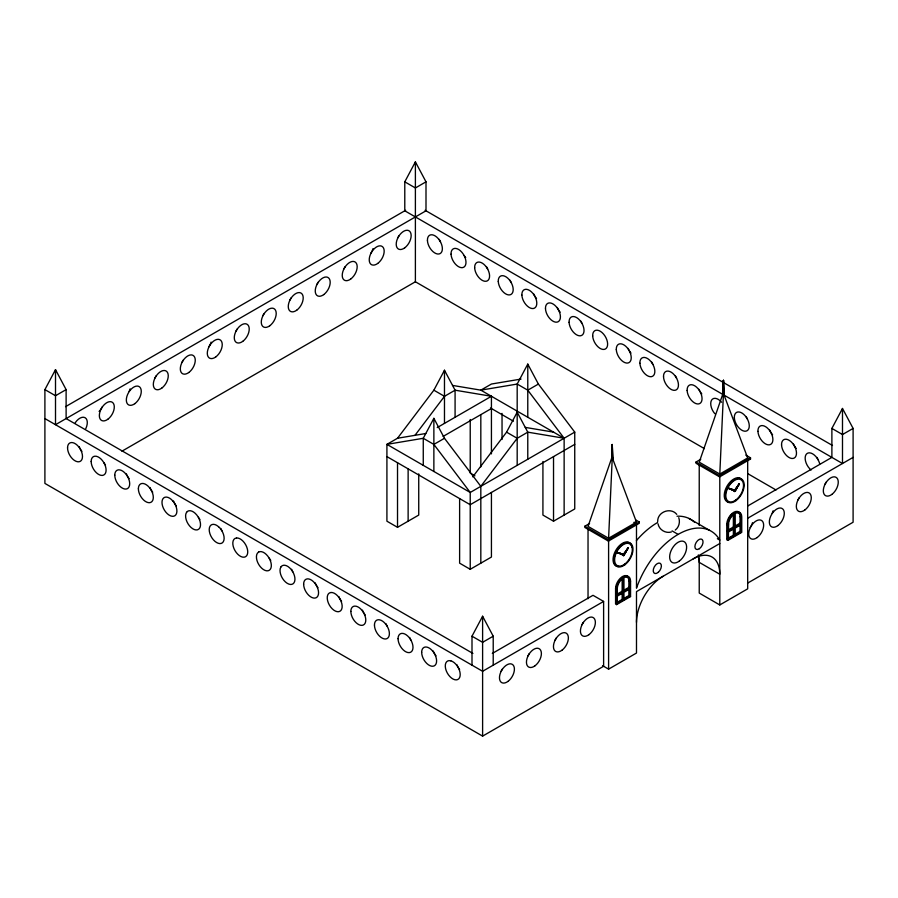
<?xml version="1.0" encoding="UTF-8"?>
<svg xmlns="http://www.w3.org/2000/svg" width="898" height="898" viewBox="0 0 898 898"><rect width="100%" height="100%" fill="white"/><g stroke="black" fill="none" stroke-linecap="round" stroke-linejoin="round"><path stroke-width="1.35" d="M612.818 459.136L612.256 444.521L611.695 459.226L612.256 444.521L612.818 459.136L636.491 522.153L608.597 538.25L588.033 526.374L612.256 456.409L612.818 459.136L612.178 459.507L608.597 538.25M724.013 394.94L723.451 380.325L722.89 395.03L723.451 380.325L724.013 394.94L747.686 457.946L719.792 474.054L699.228 462.178L723.451 392.202L724.013 394.94L723.373 395.311L719.792 474.054M612.178 459.507L612.256 456.409L611.695 459.226M723.373 395.311L723.451 392.202L722.89 395.03M616.443 586.192L616.219 588.257L617.263 588.852L617.263 595.251L616.219 594.656L622.168 591.221L623.201 591.827L623.201 578.144L622.168 577.537L622.168 591.221M617.263 588.852L617.487 586.787A8.924 5.152 -60 0 1 621.944 579.064L623.201 578.144M623.111 554.223L624.177 554.111L623.291 555.649L622.853 554.672L623.493 554.403L623.639 555.851L624.189 554.01L623.133 555.121L617.353 552.506L623.481 554.291L628.129 547.937L624.2 554.268M728.458 531.055L728.682 522.591A8.924 5.152 -60 0 1 733.138 514.857L734.396 513.948L734.396 527.62L728.458 531.055L727.414 530.449L733.363 527.025L734.396 527.62M733.98 490.723L734.856 491.228L735.035 489.601L733.98 490.723L735.383 489.803L735.529 491.038L734.508 491.621L734.328 489.994M657.684 521.547C657.314 511.86 670.716 506.899 676.766 514.363M492.317 653.441L593.006 595.307L603.613 601.424L603.613 666.271L482.608 736.124L44.9 483.416L44.9 389.609L55.508 369.65L66.115 389.609L66.115 418.58L472.898 653.43M747.551 583.161L853.1 522.232L853.1 428.425L842.492 408.455L842.492 463.514L404.785 210.806L404.785 181.834L415.392 161.876L426 181.834L426 210.806L55.508 424.698L55.508 369.65M418.737 473.852L418.737 515.07L397.522 527.317L386.915 521.199L386.915 444.364L397.522 438.246L433.869 390.192L444.476 370.234L455.084 390.192L455.084 417.256M480.823 563.169L480.823 486.334L444.476 438.291L433.869 418.322L423.261 438.291L423.261 465.355M542.92 461.482L542.92 515.07L553.527 521.199L574.742 508.953L574.742 432.118L538.385 384.063L527.777 364.105L517.181 384.063L517.181 411.138M472.752 476.86L506.573 432.163L517.181 412.204L527.777 432.163L527.777 459.226M472 665.171L472 636.199L482.608 616.23L493.215 636.199L493.215 665.171M747.731 505.978L831.885 457.385L831.885 428.425L842.492 408.455M735.395 490.072L739.323 483.741L734.261 490.779L728.559 488.31L734.676 490.095M623.493 554.403L617.353 552.506L623.066 554.975L628.129 547.937L624.548 554.47M734.34 490.858L728.559 488.31L734.676 490.533L739.323 483.741L735.743 490.274M414.898 435.429L444.476 396.321L455.084 390.192L491.431 396.276L491.431 453.872M480.823 486.334L517.181 438.291L527.777 432.163L564.135 438.246L564.135 515.07M675.262 530.067C679.045 527.272 680.28 522.007 678.765 517.663M733.363 513.342L732.106 514.262A8.924 5.152 -60 0 0 729.277 517.776M66.115 389.609L55.508 395.737L44.9 389.609M426 181.834L415.392 187.963L404.785 181.834M65.554 406.659L405.671 210.289M121.903 451.211L415.392 281.77L704.391 448.618M437.214 427.583L491.431 396.276M443.141 436.406L491.431 408.523M574.742 432.118L470.226 492.463L386.915 444.364L423.261 438.291L433.869 444.409L444.476 438.291M452.558 385.422L480.823 390.147L517.181 384.063L527.777 390.192L538.385 384.063M574.742 444.364L470.226 504.71L386.915 456.611M459.619 498.581L459.619 563.169L470.226 569.298L491.431 557.041L491.431 492.463M635.784 519.987L639.32 522.03L639.32 523.242L608.417 541.09L584.8 527.452L584.8 526.239L589.559 523.489M745.8 455.106L750.526 457.834L750.526 459.046L719.612 476.883L695.995 463.256L695.995 462.043L700.754 459.293M584.8 526.239L608.417 539.878L639.32 522.03M695.995 462.043L719.612 475.671L750.526 457.834M493.215 636.199L482.608 642.317L472 636.199M853.1 428.425L842.492 434.542L831.885 428.425M603.613 601.424L482.608 671.289L44.9 418.58M747.551 518.326L853.1 457.385M624.11 590.098L628.858 587.359L629.902 587.954L629.678 579.749A8.924 5.152 -60 0 0 625.21 577.178L623.953 577.706L623.953 591.389L629.902 587.954M735.305 525.902L740.053 523.164L741.097 523.759L740.872 515.553A8.924 5.152 -60 0 0 736.405 512.971L735.148 513.51L735.148 527.193L734.115 526.587L734.115 514.273M626.478 589.638L628.858 588.269L628.858 595.576L630.553 596.564L630.553 581.129A9.867 5.691 -60 0 0 623.582 577.1A9.867 5.691 -60 0 0 616.612 589.178L616.612 604.612L615.568 604.017L615.568 588.583A9.867 5.691 -60 0 1 621.629 577.1A9.867 5.691 -60 0 1 629.274 578.581M736.483 526.127L740.053 524.073M617.263 595.251L623.201 591.827M735.148 527.193L741.097 523.759M616.219 595.565L617.263 596.16L623.201 592.736L623.201 600.044L622.168 599.449L622.168 592.13L623.201 592.736M727.414 531.369L728.458 531.964L734.396 528.54L734.396 535.848L733.363 535.253L733.363 527.934M622.92 599.011L616.219 602.872L617.263 603.478L629.902 596.182L629.902 588.875L623.953 592.298L623.953 599.617M624.11 598.326L628.858 595.576M735.305 534.13L740.053 531.38L741.097 531.986L741.097 524.668L735.148 528.103L735.148 535.41M719.792 543.537L636.491 591.625L636.491 653.037L608.597 669.145L602.547 665.654M620.215 601.323L622.538 599.987M624.862 598.64L627.186 597.305M730.254 537.801L733.733 535.792M734.115 528.72L734.115 534.815L727.414 538.677L728.458 539.283L741.097 531.986M616.612 604.612L630.553 596.564M727.807 540.416L741.748 532.368L741.748 516.934A9.867 5.691 -60 0 0 734.777 512.904A9.867 5.691 -60 0 0 727.807 524.982L727.807 540.416L726.763 539.81L726.763 524.387A9.867 5.691 -60 0 1 731.926 513.622A9.867 5.691 -60 0 1 739.772 512.848M699.228 558.174L699.228 593.073L719.792 604.949L747.686 588.841L747.686 459.159M622.92 577.111L624.177 576.572M671.311 531.986C665.654 533.715 659.02 529.719 658.054 523.848M521.053 379.068L491.431 384.03L480.823 390.147L564.135 438.246L527.777 390.192M397.522 438.246L425.798 433.51M633.797 522.389L636.491 522.153M734.676 490.533L739.323 483.741L735.597 489.904L735.035 489.601M622.92 554.526L617.353 552.506L623.93 554.695L628.129 547.937L624.458 554.156L623.841 553.797M525.251 427.392L553.527 432.118M734.687 490.196L728.559 488.31L734.115 490.33M425.091 210.278L832.491 445.487M749.201 458.283L750.526 459.046M748.101 473.852L776.029 489.982M735.372 512.376A8.924 5.152 -60 0 1 739.829 514.947L740.053 516.765L741.097 517.36M727.414 524.05L728.458 524.657M726.763 524.387L727.807 524.982M688.912 518.427L709.487 530.303M717.367 538.71L719.792 540.102A65.812 37.997 -60 0 0 678.136 534.389L672.086 530.898M490.488 407.973L513.42 421.218M433.869 390.192L444.476 396.321M506.573 432.163L517.181 438.291M474.93 475.828L470.226 473.1L470.226 419.512M629.509 580.535L630.553 581.129M627.006 576.83A8.924 5.152 -60 0 1 628.634 579.154L628.858 580.961L629.902 581.556M615.568 588.583L616.612 589.178M433.869 444.409L470.226 492.463L470.226 569.298M740.053 516.765L740.053 523.164M740.053 525.285L740.053 531.38M733.363 514.711L733.363 527.025M728.458 531.964L728.458 539.283M723.451 380.325L723.451 394.974M719.792 475.267L719.792 604.949M719.612 475.671L719.612 476.883M699.228 464.771L699.228 525.476M636.491 523.366L636.491 588.201A65.812 37.997 -60 0 1 678.136 534.389M628.858 580.961L628.858 587.359M617.263 596.16L617.263 603.478M612.256 444.521L612.256 459.17M608.597 539.462L608.597 669.145M608.417 539.878L608.417 541.09M588.033 528.989L588.033 598.708M553.527 456.611L553.527 521.199M527.777 364.105L527.777 417.256M517.181 412.204L517.181 465.355M502.038 413.394L502.038 439.492M482.608 616.23L482.608 736.124M480.823 414.64L480.823 466.859M444.476 370.234L444.476 423.385M433.869 418.322L433.869 471.472M415.392 161.876L415.392 281.77M408.13 468.981L408.13 521.199M397.522 462.739L397.522 527.317M75.252 422.689A10.574 6.106 -60 0 1 85.097 417.705A10.574 6.106 -60 0 1 85.781 428.66M156.14 375.791A10.574 6.106 -60 0 1 154.759 378.181M436.013 655.809A10.552 6.095 60 0 1 433.274 651.084M152.716 492.25A10.552 6.095 60 0 1 149.988 487.524M630.968 353.049A10.574 6.106 60 0 1 628.095 348.39M270.758 560.408A10.552 6.095 60 0 1 269.209 558.141M183.125 360.21A10.574 6.106 -60 0 1 181.755 362.601M399.026 235.557A10.574 6.106 -60 0 1 397.657 237.959M345.056 266.728A10.574 6.106 -60 0 1 343.676 269.119M747.405 418.984A10.574 6.106 60 0 1 746.137 416.537M440.503 241.798A10.574 6.106 60 0 1 439.234 239.351M811.074 470.024A10.574 6.106 60 0 1 807.077 453.49A10.574 6.106 60 0 1 819.739 463.929M676.587 378.103A10.574 6.106 60 0 1 675.318 375.656M652.969 364.465A10.574 6.106 60 0 1 651.712 362.017M536.544 298.529A10.574 6.106 60 0 1 533.67 293.871M773.122 510.794A10.574 6.106 -60 0 1 772.157 513.308M799.141 497.728A10.574 6.106 -60 0 1 797.772 500.119M826.138 482.147A10.574 6.106 -60 0 1 824.757 484.538M752.49 522.715A10.574 6.106 -60 0 1 750.144 527.62M818.224 459.877A10.574 6.106 60 0 1 816.967 457.43M796.223 448.45A10.574 6.106 60 0 1 793.349 443.803M487.715 269.063A10.574 6.106 60 0 1 486.458 266.616M459.619 669.448A10.552 6.095 60 0 1 456.891 664.711M410.857 639.926A10.552 6.095 60 0 1 409.668 637.445M387.251 626.288A10.552 6.095 60 0 1 386.061 623.818M365.183 614.928A10.552 6.095 60 0 1 362.455 610.191M341.577 601.29A10.552 6.095 60 0 1 338.849 596.564M317.971 587.662A10.552 6.095 60 0 1 315.243 582.937M292.815 571.768A10.552 6.095 60 0 1 291.637 569.298M221.997 530.886A10.552 6.095 60 0 1 220.807 528.417M199.928 519.515A10.552 6.095 60 0 1 198.391 517.248M176.322 505.888A10.552 6.095 60 0 1 173.595 501.151M129.11 478.623A10.552 6.095 60 0 1 126.382 473.897M105.504 464.996A10.552 6.095 60 0 1 103.955 462.728M81.898 451.368A10.552 6.095 60 0 1 79.159 446.632M772.617 434.823A10.574 6.106 60 0 1 769.743 430.176M701.798 393.93A10.574 6.106 60 0 1 698.925 389.283M582.151 323.583A10.574 6.106 60 0 1 580.883 321.136M560.15 312.156A10.574 6.106 60 0 1 557.276 307.509M511.332 282.69A10.574 6.106 60 0 1 510.064 280.243M465.725 257.636A10.574 6.106 60 0 1 464.109 255.425M714.797 413.686A10.574 6.106 60 0 1 711.542 400.194A10.574 6.106 60 0 1 721.599 402.237M373.007 248.623A10.574 6.106 -60 0 1 370.672 253.539M211.086 342.116A10.574 6.106 -60 0 1 208.74 347.021M102.159 406.951A10.574 6.106 -60 0 1 99.106 411.452M130.12 388.856A10.574 6.106 -60 0 1 129.144 391.371M237.106 329.05A10.574 6.106 -60 0 1 235.725 331.441M318.06 282.309A10.574 6.106 -60 0 1 316.691 284.7M291.075 297.889A10.574 6.106 -60 0 1 289.706 300.28M264.091 313.469A10.574 6.106 -60 0 1 262.71 315.86M502.274 669.122A10.574 6.106 -60 0 1 500.904 671.513M583.24 622.381A10.574 6.106 -60 0 1 581.87 624.772M529.27 653.542A10.574 6.106 -60 0 1 527.889 655.933M556.255 637.962A10.574 6.106 -60 0 1 554.874 640.353M728.087 502.072A13.425 7.756 -60 0 1 726.909 486.323A13.425 7.756 -60 0 1 741.164 478.881M636.491 622.336A37.604 21.709 -60 0 1 663.083 576.28M693.2 558.882A37.604 21.709 -60 0 1 719.792 574.237L699.228 562.361A37.604 21.709 -60 0 0 698.318 554.942M619.059 566.402A13.425 7.756 -60 0 1 616.623 549.026A13.425 7.756 -60 0 1 631.934 547.151M636.413 540.607A65.812 37.997 -60 0 1 657.572 522.513M677.013 516.204A65.812 37.997 -60 0 1 694.704 522.412M186.593 512.287L185.852 513.937A10.552 6.095 60 0 0 194.361 529.562A10.552 6.095 60 0 0 199.176 518.921A10.552 6.095 60 0 0 186.593 512.287M281.029 566.806L280.277 568.456A10.552 6.095 60 0 0 288.786 584.082A10.552 6.095 60 0 0 293.601 573.429A10.552 6.095 60 0 0 281.029 566.806M258.602 552.079L257.423 553.179A10.552 6.095 60 0 0 263.237 569.433A10.552 6.095 60 0 0 270.893 562.316A10.552 6.095 60 0 0 258.602 552.079M236.544 537.969L234.995 538.441A10.552 6.095 60 0 0 237.723 554.212A10.552 6.095 60 0 0 247.713 551.125A10.552 6.095 60 0 0 236.544 537.969M330.969 592.489L329.431 592.961A10.552 6.095 60 0 0 332.148 608.732A10.552 6.095 60 0 0 342.138 605.645A10.552 6.095 60 0 0 330.969 592.489M450.807 660.816L449.011 660.636A10.552 6.095 60 0 0 448.461 674.847A10.552 6.095 60 0 0 460.09 675.992A10.552 6.095 60 0 0 450.807 660.816M218.596 526.744L216.665 525.341A10.552 6.095 60 0 0 209.907 533.693A10.552 6.095 60 0 0 222.39 542.796A10.552 6.095 60 0 0 218.596 526.744M173.179 501.387L171.383 499.49A10.552 6.095 60 0 0 162.1 503.946A10.552 6.095 60 0 0 173.729 516.227A10.552 6.095 60 0 0 173.179 501.387M242.763 341.352A10.574 6.106 -60 0 0 247.668 324.683A10.574 6.106 -60 0 0 234.838 334.101A10.574 6.106 -60 0 0 242.763 341.352M161.797 388.093A10.574 6.106 -60 0 0 166.702 371.435A10.574 6.106 -60 0 0 153.872 380.853A10.574 6.106 -60 0 0 161.797 388.093M757.946 431.354A10.574 6.106 60 0 0 769.474 444.813A10.574 6.106 60 0 0 768.811 429.491A10.574 6.106 60 0 0 757.946 431.354M687.127 390.462A10.574 6.106 60 0 0 698.655 403.92A10.574 6.106 60 0 0 697.982 388.61A10.574 6.106 60 0 0 687.127 390.462M498.267 281.433A10.574 6.106 60 0 0 509.795 294.881A10.574 6.106 60 0 0 509.121 279.57A10.574 6.106 60 0 0 498.267 281.433M451.043 254.168A10.574 6.106 60 0 0 462.582 267.626A10.574 6.106 60 0 0 461.909 252.304A10.574 6.106 60 0 0 451.043 254.168M404.695 247.859A10.574 6.106 -60 0 0 409.6 231.201A10.574 6.106 -60 0 0 396.77 240.619A10.574 6.106 -60 0 0 404.695 247.859M67.552 447.866A10.552 6.095 60 0 0 78.755 461.796A10.552 6.095 60 0 0 78.755 446.867A10.552 6.095 60 0 0 67.552 447.866M114.776 475.132A10.552 6.095 60 0 0 125.967 489.062A10.552 6.095 60 0 0 125.967 474.133A10.552 6.095 60 0 0 114.776 475.132M521.873 295.06A10.574 6.106 60 0 0 533.401 308.508A10.574 6.106 60 0 0 532.727 293.197A10.574 6.106 60 0 0 521.873 295.06M421.667 652.318A10.552 6.095 60 0 0 432.87 666.249A10.552 6.095 60 0 0 432.87 651.319A10.552 6.095 60 0 0 421.667 652.318M639.904 363.207A10.574 6.106 60 0 0 651.443 376.666A10.574 6.106 60 0 0 650.769 361.344A10.574 6.106 60 0 0 639.904 363.207M303.636 584.171A10.552 6.095 60 0 0 314.828 598.102A10.552 6.095 60 0 0 314.828 583.172A10.552 6.095 60 0 0 303.636 584.171M323.729 294.611A10.574 6.106 -60 0 0 328.634 277.942A10.574 6.106 -60 0 0 315.804 287.36A10.574 6.106 -60 0 0 323.729 294.611M138.382 488.759A10.552 6.095 60 0 0 149.573 502.689A10.552 6.095 60 0 0 149.573 487.76A10.552 6.095 60 0 0 138.382 488.759M616.297 349.58A10.574 6.106 60 0 0 627.837 363.028A10.574 6.106 60 0 0 627.163 347.717A10.574 6.106 60 0 0 616.297 349.58M188.793 372.513A10.574 6.106 -60 0 0 193.699 355.844A10.574 6.106 -60 0 0 180.868 365.273A10.574 6.106 -60 0 0 188.793 372.513M569.085 322.315A10.574 6.106 60 0 0 580.613 335.773A10.574 6.106 60 0 0 579.951 320.451A10.574 6.106 60 0 0 569.085 322.315M374.455 625.053A10.552 6.095 60 0 0 385.657 638.983A10.552 6.095 60 0 0 385.657 624.054A10.552 6.095 60 0 0 374.455 625.053M592.691 335.953A10.574 6.106 60 0 0 604.219 349.401A10.574 6.106 60 0 0 603.557 334.09A10.574 6.106 60 0 0 592.691 335.953M781.552 444.981A10.574 6.106 60 0 0 793.091 458.44A10.574 6.106 60 0 0 792.418 443.129A10.574 6.106 60 0 0 781.552 444.981M398.061 638.691A10.552 6.095 60 0 0 409.264 652.621A10.552 6.095 60 0 0 409.264 637.692A10.552 6.095 60 0 0 398.061 638.691M474.66 267.795A10.574 6.106 60 0 0 486.188 281.254A10.574 6.106 60 0 0 485.515 265.943A10.574 6.106 60 0 0 474.66 267.795M350.714 279.031A10.574 6.106 -60 0 0 355.619 262.362A10.574 6.106 -60 0 0 342.789 271.78A10.574 6.106 -60 0 0 350.714 279.031M269.748 325.772A10.574 6.106 -60 0 0 274.653 309.103A10.574 6.106 -60 0 0 261.834 318.521A10.574 6.106 -60 0 0 269.748 325.772M350.849 611.426A10.552 6.095 60 0 0 362.051 625.356A10.552 6.095 60 0 0 362.051 610.427A10.552 6.095 60 0 0 350.849 611.426M734.34 417.727A10.574 6.106 60 0 0 745.868 431.175A10.574 6.106 60 0 0 745.205 415.864A10.574 6.106 60 0 0 734.34 417.727M91.169 461.505A10.552 6.095 60 0 0 102.361 475.424A10.552 6.095 60 0 0 102.361 460.494A10.552 6.095 60 0 0 91.169 461.505M545.479 308.688A10.574 6.106 60 0 0 557.007 322.146A10.574 6.106 60 0 0 556.345 306.824A10.574 6.106 60 0 0 545.479 308.688M427.437 240.541A10.574 6.106 60 0 0 438.965 253.988A10.574 6.106 60 0 0 438.303 238.677A10.574 6.106 60 0 0 427.437 240.541M663.521 376.834A10.574 6.106 60 0 0 675.049 390.293A10.574 6.106 60 0 0 674.376 374.971A10.574 6.106 60 0 0 663.521 376.834M296.744 310.192A10.574 6.106 -60 0 0 301.649 293.523A10.574 6.106 -60 0 0 288.819 302.94A10.574 6.106 -60 0 0 296.744 310.192M377.71 263.451A10.574 6.106 -60 0 0 382.615 246.782A10.574 6.106 -60 0 0 369.785 256.199A10.574 6.106 -60 0 0 377.71 263.451M215.778 356.933A10.574 6.106 -60 0 0 220.684 340.263A10.574 6.106 -60 0 0 207.853 349.681A10.574 6.106 -60 0 0 215.778 356.933M134.812 403.673A10.574 6.106 -60 0 0 139.718 387.016A10.574 6.106 -60 0 0 126.887 396.433A10.574 6.106 -60 0 0 134.812 403.673M107.827 419.265A10.574 6.106 -60 0 0 112.733 402.596A10.574 6.106 -60 0 0 99.903 412.014A10.574 6.106 -60 0 0 107.827 419.265M507.942 681.425A10.574 6.106 -60 0 0 512.848 664.756A10.574 6.106 -60 0 0 500.018 674.185A10.574 6.106 -60 0 0 507.942 681.425M777.825 525.611A10.574 6.106 -60 0 0 782.73 508.942A10.574 6.106 -60 0 0 769.9 518.37A10.574 6.106 -60 0 0 777.825 525.611M804.81 510.03A10.574 6.106 -60 0 0 809.715 493.361A10.574 6.106 -60 0 0 796.885 502.779A10.574 6.106 -60 0 0 804.81 510.03M757.182 537.532A10.574 6.106 -60 0 0 762.088 520.862A10.574 6.106 -60 0 0 749.258 530.28A10.574 6.106 -60 0 0 757.182 537.532M588.908 634.684A10.574 6.106 -60 0 0 593.814 618.015A10.574 6.106 -60 0 0 580.984 627.433A10.574 6.106 -60 0 0 588.908 634.684M831.795 494.45A10.574 6.106 -60 0 0 836.7 477.781A10.574 6.106 -60 0 0 823.87 487.199A10.574 6.106 -60 0 0 831.795 494.45M534.927 665.845A10.574 6.106 -60 0 0 539.833 649.175A10.574 6.106 -60 0 0 527.003 658.593A10.574 6.106 -60 0 0 534.927 665.845M561.912 650.264A10.574 6.106 -60 0 0 566.818 633.595A10.574 6.106 -60 0 0 553.999 643.013A10.574 6.106 -60 0 0 561.912 650.264M735.978 499.894A12.527 7.229 -60 0 0 741.602 480.161A12.527 7.229 -60 0 0 726.426 491.543A12.527 7.229 -60 0 0 735.978 499.894M736.079 500.568A13.425 7.756 -60 0 0 742.107 479.42A13.425 7.756 -60 0 0 725.842 491.621A13.425 7.756 -60 0 0 736.079 500.568M679.169 561.183A12.011 6.937 -60 0 0 684.916 542.235A12.011 6.937 -60 0 0 670.323 552.73A12.011 6.937 -60 0 0 679.169 561.183M658.223 572.363A5.758 3.323 -60 0 0 660.299 563.383A5.758 3.323 -60 0 0 653.418 569.164A5.758 3.323 -60 0 0 658.223 572.363M624.885 564.763A13.425 7.756 -60 0 0 630.912 543.616A13.425 7.756 -60 0 0 614.636 555.817A13.425 7.756 -60 0 0 624.885 564.763M699.396 548.689A5.758 3.323 -60 0 0 702.258 539.586A5.758 3.323 -60 0 0 695.243 544.502A5.758 3.323 -60 0 0 699.396 548.689M624.784 564.09A12.527 7.229 -60 0 0 630.407 544.368A12.527 7.229 -60 0 0 615.231 555.739A12.527 7.229 -60 0 0 624.784 564.09"/></g></svg>
